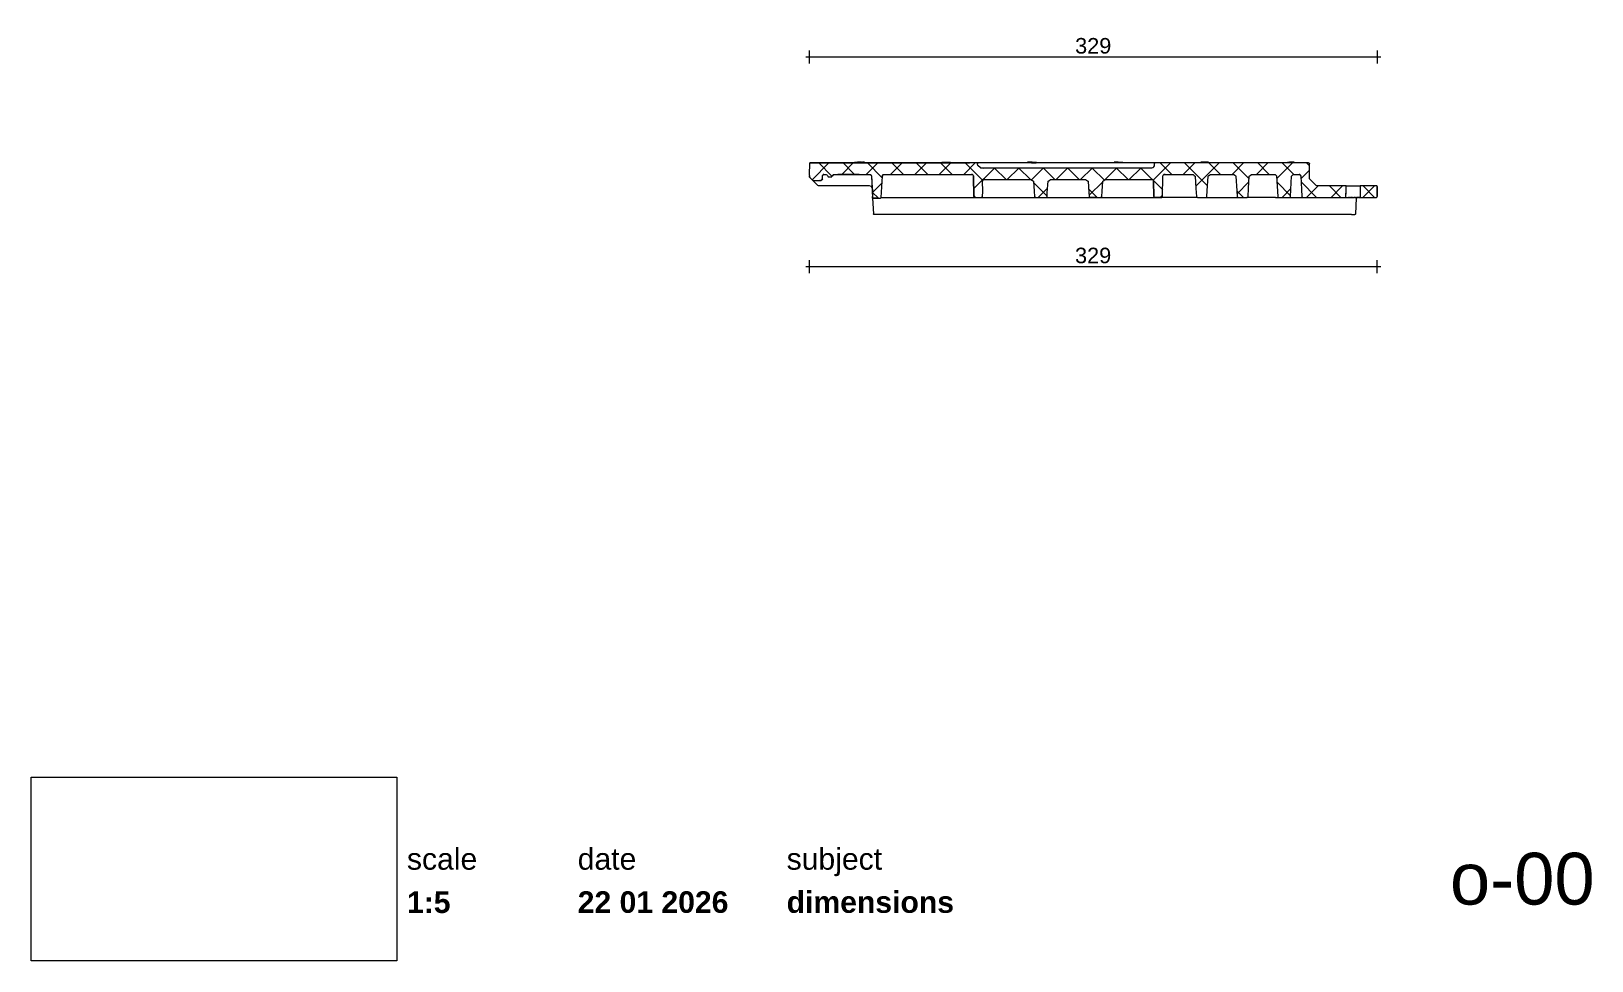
# Paper-space layout 'o-00 dimensions' of a CAD drawing. Header units: millimetres. Extents: x 14 to 195, y 11 to 256.
# Drawn here: x 13.7 to 194.7, y 11.1 to 118.8 of the extents above; entities that cross this region are included whole.
import ezdxf
from ezdxf.xclip import XClip

# ---------------------------------------------------------------- set-up
doc = ezdxf.new("R2010")
doc.units = ezdxf.units.MM
doc.header["$MEASUREMENT"] = 0
doc.header["$XCLIPFRAME"] = 0
doc.linetypes.add('Wipeout_Contour', pattern=[1000, 0, -1000])
doc.layers.add('Dim - 1_50_100', color=7, linetype='Continuous')
doc.layers.add('Info - 1_50_100', color=7, linetype='Continuous')
doc.styles.add('GENERATED_STYLE_1', font='HelveticaNeue.ttc')
doc.styles.add('GENERATED_STYLE_2', font='HelveticaNeue.ttc')
doc.styles.add('GENERATED_STYLE_3', font='Helvetica.ttc')
picture_1 = doc.add_image_def('image1.png', size_in_pixel=(317, 159))

# ---------------------------------------------------------------- blocks, each defined once
blk = doc.blocks.new('Drawing_1_1', base_point=(-200, 60))
at = {"color": 2, "linetype": 'Continuous', "lineweight": 0}
for s, insert, char_height, attachment_point, style in [('\\A1;{\\pql;\\fHelvetica Neue|b0|i0|c0|p0;\\W1.000000;scale}', (57.28, 24.14), 2.5, 1, 'GENERATED_STYLE_1'), ('\\A1;{\\pql;\\fHelvetica Neue|b0|i0|c0|p0;\\W1.000000;date}', (77.08, 24.14), 2.5, 1, 'GENERATED_STYLE_1'), ('\\A1;{\\pql;\\fHelvetica Neue|b0|i0|c0|p0;\\W1.000000;subject}', (101.31, 24.14), 2.5, 1, 'GENERATED_STYLE_1'), ('\\A1;{\\pqr;\\fHelvetica Neue|b0|i0|c0|p0;\\W1.000000;o-00}', (195, 23.6), 6, 3, 'GENERATED_STYLE_1'), ('\\A1;{\\pql;\\fHelvetica Neue|b1|i0|c0|p0;\\W1.000000;1:5}', (57.28, 19.12), 2.5, 1, 'GENERATED_STYLE_2'), ('\\A1;{\\pql;\\fHelvetica Neue|b1|i0|c0|p0;\\W1.000000;22 01 2026}', (77.08, 19.14), 2.5, 1, 'GENERATED_STYLE_2'), ('\\A1;{\\pql;\\fHelvetica Neue|b1|i0|c0|p0;\\W1.000000;dimensions}', (101.31, 19.14), 2.5, 1, 'GENERATED_STYLE_2')]:
    blk.add_mtext(s, dxfattribs=dict(at, insert=insert, char_height=char_height, attachment_point=attachment_point, style=style))
at = {"color": 254, "linetype": 'Wipeout_Contour', "lineweight": 0, "ltscale": 174.062972}
blk.add_wipeout([(13.71, 11.09), (56.11, 11.09), (56.11, 32.35), (13.71, 32.35)], dxfattribs=at)
at = {"color": 9, "lineweight": 0}
image = blk.add_image(picture_1, insert=(13.71, 11.09), size_in_units=(42.4, 21.27), dxfattribs=at)
image.set_boundary_path([(-0.5, -0.5), (316.5, 158.5)])
blk = doc.blocks.new('Drawing_2_1', base_point=(-3744.62, 791.38))
at = {"color": 254, "linetype": 'Wipeout_Contour', "lineweight": 0, "ltscale": 849.932872}
blk.add_wipeout([(28.07, 79.33), (192.51, 79.33), (192.51, 245.01), (28.07, 245.01)], dxfattribs=at)
at = {"layer": 'Info - 1_50_100', "linetype": 'Continuous', "lineweight": 0, "true_color": 0x99a3a6}
h = blk.add_hatch(dxfattribs=at)
h.set_pattern_fill('960_Kruis_100_0001', color=253, style=0, pattern_type=2)
h.set_pattern_definition([(45, (135.3133, 101.5511), (-1.41421, 1.41421), []), (135, (135.3133, 101.5511), (1.41421, 1.41421), [])])
h.paths.add_polyline_path([(103.94, 102.04), (103.95, 101.96), (103.98, 101.89), (104.02, 101.83), (104.27, 101.59), (104.33, 101.54), (104.4, 101.51), (104.48, 101.5), (105.15, 101.5), (105.3, 101.53), (105.4, 101.59), (105.45, 101.71), (105.46, 102.03), (105.49, 102.12), (105.54, 102.17), (105.56, 102.19), (105.62, 102.21), (105.63, 102.21), (105.66, 102.22), (105.88, 102.22), (105.98, 102.16), (106.05, 102.09), (106.07, 102.03), (106.07, 102.01), (106.09, 101.96), (106.13, 101.93), (106.17, 101.92), (106.45, 101.92), (106.5, 101.93), (106.54, 101.96), (106.55, 102.01), (106.55, 102.03), (106.75, 102.22), (110.95, 102.22), (111.05, 102.19), (111.12, 102.12), (111.15, 102.03), (111.28, 99.46), (112.19, 99.46), (112.28, 99.56), (112.41, 102.03), (112.44, 102.12), (112.51, 102.19), (112.61, 102.22), (112.64, 102.22), (122.76, 102.22), (122.86, 102.19), (122.93, 102.12), (122.96, 102.03), (123, 99.65), (123.01, 99.61), (123.05, 99.57), (123.1, 99.56), (123.91, 99.56), (123.96, 99.57), (123.99, 99.6), (124.01, 99.65), (124.04, 100.23), (124.03, 101.42), (124.06, 101.52), (124.14, 101.59), (124.23, 101.62), (124.3, 101.62), (129.64, 101.62), (129.82, 101.5), (129.92, 101.43), (130.01, 100.28), (130.06, 99.65), (130.06, 99.63), (130.08, 99.6), (130.1, 99.59), (130.13, 99.57), (130.15, 99.57), (130.2, 99.56), (130.56, 99.56), (131.36, 99.56), (131.38, 99.56), (131.43, 99.57), (131.44, 99.58), (131.48, 99.6), (131.48, 99.62), (131.5, 99.65), (131.53, 100.13), (131.63, 101.43), (131.71, 101.48), (131.92, 101.62), (135.98, 101.62), (136.19, 101.48), (136.26, 101.43), (136.36, 100.13), (136.4, 99.65), (136.41, 99.62), (136.42, 99.6), (136.46, 99.58), (136.47, 99.57), (136.52, 99.56), (136.54, 99.56), (137.33, 99.56), (137.7, 99.56), (137.75, 99.57), (137.77, 99.57), (137.8, 99.59), (137.82, 99.6), (137.83, 99.63), (137.84, 99.65), (137.89, 100.28), (137.97, 101.43), (138.08, 101.5), (138.26, 101.62), (143.6, 101.62), (143.66, 101.62), (143.76, 101.59), (143.83, 101.52), (143.86, 101.43), (143.89, 99.65), (143.99, 99.56), (143.99, 99.55), (144.8, 99.55), (144.9, 99.65), (144.94, 102.02), (144.97, 102.12), (145.04, 102.19), (145.14, 102.22), (145.22, 102.22), (148.43, 102.22), (148.57, 102.11), (148.67, 102.03), (148.77, 100.59), (148.83, 99.65), (148.84, 99.62), (148.84, 99.6), (148.86, 99.59), (148.89, 99.57), (148.91, 99.57), (148.94, 99.56), (149.63, 99.56), (149.93, 99.56), (149.95, 99.56), (149.99, 99.57), (150, 99.58), (150.03, 99.6), (150.04, 99.62), (150.05, 99.65), (150.09, 100.3), (150.2, 102.03), (150.26, 102.08), (150.44, 102.22), (153.16, 102.22), (153.35, 102.08), (153.41, 102.03), (153.52, 100.3), (153.56, 99.65), (153.57, 99.64), (153.58, 99.6), (153.59, 99.59), (153.63, 99.57), (153.64, 99.57), (153.69, 99.56), (153.99, 99.56), (154.69, 99.56), (154.71, 99.56), (154.75, 99.57), (154.76, 99.58), (154.79, 99.6), (154.8, 99.62), (154.81, 99.65), (154.87, 100.59), (154.96, 102.03), (155.07, 102.11), (155.21, 102.22), (157.97, 102.22), (158.13, 102.04), (158.27, 99.65), (158.29, 99.6), (158.32, 99.57), (158.37, 99.56), (158.82, 99.56), (159.35, 99.56), (159.64, 99.56), (159.65, 99.56), (159.69, 99.57), (159.7, 99.58), (159.72, 99.6), (159.73, 99.62), (159.74, 99.65), (159.78, 100.46), (159.86, 102.03), (159.93, 102.09), (160.06, 102.22), (160.45, 102.22), (160.74, 102.22), (160.83, 102.19), (160.91, 102.12), (160.94, 102.03), (161.02, 100.46), (161.06, 99.65), (161.07, 99.62), (161.07, 99.6), (161.1, 99.58), (161.11, 99.57), (161.16, 99.56), (166.16, 99.56), (166.17, 99.75), (166.17, 99.84), (166.17, 99.94), (166.17, 100.04), (166.18, 100.13), (166.18, 100.23), (166.18, 100.32), (166.18, 100.42), (166.18, 100.51), (166.18, 100.61), (166.19, 100.71), (166.18, 100.9), (166.12, 100.9), (163.72, 100.9), (163.7, 100.9), (162.77, 100.9), (162.71, 100.95), (161.95, 101.71), (161.95, 101.77), (161.95, 101.83), (161.92, 103.46), (161.92, 103.47), (161.91, 103.51), (161.87, 103.54), (161.83, 103.56), (145.26, 103.56), (144.04, 103.56), (144, 103.55), (143.96, 103.51), (143.94, 103.47), (143.93, 103.26), (143.93, 103.24), (143.93, 103.23), (143.89, 103.1), (143.88, 103.09), (143.86, 103.07), (143.78, 102.99), (143.77, 102.99), (143.63, 102.96), (128.75, 102.96), (125.59, 102.96), (124.26, 102.96), (124.23, 102.96), (124.15, 102.96), (123.77, 102.98), (123.47, 103.24), (123.45, 103.46), (123.45, 103.51), (123.45, 103.54), (123.45, 103.56), (122.5, 103.56), (104.45, 103.56), (104.05, 103.56), (104, 103.54), (103.97, 103.51), (103.95, 103.46), (103.93, 102.22)])
h = blk.add_hatch(dxfattribs=at)
h.set_pattern_fill('960_Kruis_100_0001', color=253, style=0, pattern_type=2)
h.set_pattern_definition([(45, (168.801, 100.227), (-14.142, 14.142), []), (135, (168.801, 100.227), (14.142, 14.142), [])])
h.paths.add_polyline_path([(167.8, 100.9), (167.83, 99.56), (169.64, 99.56), (169.68, 99.56), (169.73, 99.57), (169.77, 99.61), (169.78, 99.65), (169.8, 100.8), (169.79, 100.85), (169.75, 100.88), (169.7, 100.9)])
at = {"color": 9, "linetype": 'Continuous', "lineweight": 0}
for p, q in [((103.96, 103.5), (103.95, 103.46)), ((104, 103.54), (103.98, 103.52)), ((104.05, 103.56), (104.02, 103.55)), ((104.05, 103.56), (119.26, 103.56)), ((109.19, 103.56), (109.19, 103.64)), ((109.19, 103.64), (109.44, 103.64)), ((109.44, 103.64), (109.54, 103.64)), ((110, 103.64), (109.54, 103.64)), ((110, 103.64), (110.1, 103.64)), ((110.34, 103.64), (110.1, 103.64)), ((110.34, 103.56), (110.34, 103.64)), ((119.29, 103.64), (119.29, 103.56)), ((119.29, 103.64), (119.7, 103.64)), ((119.7, 103.64), (119.99, 103.64)), ((119.99, 103.64), (120.2, 103.64)), ((120.2, 103.64), (120.29, 103.64)), ((120.29, 103.56), (120.29, 103.64)), ((123.45, 103.56), (123.45, 103.54)), ((123.45, 103.54), (123.45, 103.51)), ((123.45, 103.51), (123.45, 103.46)), ((123.47, 103.24), (123.45, 103.46)), ((123.77, 102.98), (123.47, 103.24)), ((128.96, 103.56), (123.86, 103.56)), ((129.16, 103.56), (128.96, 103.56)), ((129.31, 103.56), (129.16, 103.56)), ((129.24, 103.64), (129.24, 103.56)), ((129.28, 103.64), (129.24, 103.64)), ((129.38, 103.64), (129.28, 103.64)), ((129.63, 103.56), (129.31, 103.56)), ((129.55, 103.64), (129.38, 103.64)), ((129.79, 103.64), (129.55, 103.64)), ((129.71, 103.56), (129.63, 103.56)), ((129.71, 103.56), (129.82, 103.56)), ((129.79, 103.64), (130.11, 103.64)), ((129.82, 103.56), (129.9, 103.56)), ((129.9, 103.56), (130.23, 103.56)), ((130.11, 103.64), (130.29, 103.64)), ((130.37, 103.56), (130.23, 103.56)), ((130.29, 103.64), (130.29, 103.56)), ((130.57, 103.56), (130.37, 103.56)), ((138.96, 103.56), (130.57, 103.56)), ((139.16, 103.56), (138.96, 103.56)), ((139.31, 103.56), (139.16, 103.56)), ((139.29, 103.56), (139.29, 103.64)), ((139.74, 103.64), (139.29, 103.64)), ((139.63, 103.56), (139.31, 103.56)), ((139.71, 103.56), (139.63, 103.56)), ((139.82, 103.56), (139.71, 103.56)), ((139.74, 103.64), (139.96, 103.64)), ((139.9, 103.56), (139.82, 103.56)), ((140.23, 103.56), (139.9, 103.56)), ((139.96, 103.64), (140.13, 103.64)), ((140.13, 103.64), (140.25, 103.64)), ((140.37, 103.56), (140.23, 103.56)), ((140.25, 103.64), (140.29, 103.64)), ((140.29, 103.64), (140.29, 103.56)), ((140.57, 103.56), (140.37, 103.56)), ((144.04, 103.56), (140.57, 103.56)), ((143.89, 103.1), (143.92, 103.21)), ((143.95, 103.47), (143.96, 103.51)), ((143.97, 103.52), (143.99, 103.54)), ((144.01, 103.55), (144.04, 103.56)), ((161.82, 103.56), (148.17, 103.56)), ((149.34, 103.56), (149.34, 103.64)), ((150.24, 103.64), (149.34, 103.64)), ((150.24, 103.56), (150.24, 103.64)), ((159.38, 103.64), (159.61, 103.64)), ((159.38, 103.56), (159.38, 103.64)), ((160.12, 103.64), (159.61, 103.64)), ((160.12, 103.64), (160.2, 103.64)), ((160.2, 103.56), (160.2, 103.64)), ((161.87, 103.54), (161.83, 103.55)), ((161.9, 103.52), (161.87, 103.54)), ((161.91, 103.51), (161.92, 103.47)), ((103.93, 102.18), (103.94, 102.04)), ((103.95, 101.96), (103.94, 102.02)), ((103.97, 101.91), (103.95, 101.96)), ((103.99, 101.88), (104.02, 101.83)), ((112.44, 102.12), (112.41, 102.03)), ((112.51, 102.19), (112.44, 102.12)), ((112.51, 102.19), (112.61, 102.22)), ((122.67, 102.22), (122.76, 102.22)), ((122.86, 102.19), (122.76, 102.22)), ((122.93, 102.12), (122.86, 102.19)), ((122.93, 102.12), (122.96, 102.03)), ((122.96, 102.03), (122.96, 102.02)), ((123, 99.65), (122.96, 102.02)), ((123.77, 102.98), (124.15, 102.96)), ((124.06, 101.52), (124.03, 101.43)), ((124.03, 101.43), (124.03, 101.42)), ((124.14, 101.59), (124.06, 101.52)), ((124.14, 101.59), (124.23, 101.62)), ((124.23, 102.96), (124.15, 102.96)), ((124.26, 102.96), (124.23, 102.96)), ((124.3, 101.62), (124.23, 101.62)), ((143.63, 102.96), (128.75, 102.96)), ((143.66, 101.62), (143.6, 101.62)), ((143.74, 102.99), (143.63, 102.96)), ((143.76, 101.59), (143.66, 101.62)), ((143.83, 101.52), (143.76, 101.59)), ((143.86, 103.07), (143.78, 102.99)), ((143.86, 101.43), (143.83, 101.52)), ((143.86, 101.43), (143.86, 101.42)), ((143.89, 99.65), (143.86, 101.42)), ((144.9, 99.65), (144.94, 102.02)), ((144.94, 102.03), (144.97, 102.12)), ((144.94, 102.03), (144.94, 102.02)), ((144.97, 102.12), (145.04, 102.19)), ((145.14, 102.22), (145.04, 102.19)), ((145.22, 102.22), (145.14, 102.22)), ((160.83, 102.19), (160.74, 102.22)), ((160.83, 102.19), (160.91, 102.12)), ((160.94, 102.03), (160.91, 102.12)), ((111.14, 100.79), (111.11, 100.82)), ((111.28, 99.61), (111.27, 99.65)), ((111.28, 99.46), (111.28, 99.61)), ((112.19, 99.46), (112.28, 99.56)), ((123, 99.65), (123.01, 99.61)), ((123.01, 99.61), (123.05, 99.57)), ((124.02, 100.62), (124.02, 100.62)), ((143.88, 100.62), (143.88, 100.62)), ((143.89, 99.65), (143.99, 99.56)), ((143.98, 99.56), (143.99, 99.55)), ((143.99, 99.56), (143.99, 99.55)), ((144.8, 99.55), (143.99, 99.55)), ((144.8, 99.55), (144.9, 99.65)), ((144.91, 100.62), (144.91, 100.62)), ((167.45, 99.56), (167.39, 99.46)), ((169.69, 99.56), (169.73, 99.57)), ((169.74, 100.89), (169.7, 100.9)), ((169.73, 99.57), (169.76, 99.6)), ((169.78, 100.85), (169.75, 100.88)), ((169.78, 99.64), (169.77, 99.61)), ((169.8, 100.8), (169.78, 99.9)), ((169.8, 100.81), (169.79, 100.85)), ((111.43, 99.47), (111.28, 99.46)), ((111.28, 99.46), (111.38, 97.65)), ((111.78, 99.46), (111.43, 99.47)), ((111.78, 99.46), (112.19, 99.46)), ((167.3, 97.65), (167.39, 99.46)), ((111.39, 97.6), (111.38, 97.65)), ((111.43, 97.57), (111.39, 97.6)), ((111.48, 97.56), (111.43, 97.57)), ((111.6, 97.56), (111.48, 97.56)), ((111.88, 97.56), (111.6, 97.56)), ((166.8, 97.56), (111.88, 97.56)), ((166.8, 97.57), (166.8, 97.56)), ((166.8, 97.56), (167.08, 97.56)), ((167.08, 97.56), (167.2, 97.56)), ((167.25, 97.57), (167.2, 97.56)), ((167.28, 97.6), (167.25, 97.57)), ((167.3, 97.65), (167.28, 97.6))]:
    blk.add_line(p, q, dxfattribs=at)
at = {"color": 1, "linetype": 'Continuous', "lineweight": 0}
for p, q in [((103.97, 103.5), (103.96, 103.5)), ((103.98, 103.52), (103.97, 103.51)), ((104.02, 103.55), (104.01, 103.55)), ((119.26, 103.56), (122.5, 103.56)), ((143.92, 103.21), (143.93, 103.23)), ((143.94, 103.47), (143.95, 103.47)), ((143.96, 103.51), (143.97, 103.52)), ((144, 103.55), (144.01, 103.55)), ((148.17, 103.56), (145.26, 103.56)), ((161.83, 103.55), (161.83, 103.56)), ((161.91, 103.51), (161.9, 103.52)), ((161.92, 103.47), (161.92, 103.46)), ((103.93, 102.21), (103.93, 102.18)), ((103.94, 102.02), (103.94, 102.03)), ((103.97, 101.89), (103.97, 101.91)), ((103.98, 101.89), (103.99, 101.88)), ((104.27, 101.59), (104.3, 101.56)), ((104.27, 101.59), (104.34, 101.52)), ((104.37, 101.52), (104.33, 101.54)), ((104.34, 101.52), (104.53, 101.33)), ((104.44, 101.5), (104.48, 101.5)), ((105.22, 101.52), (105.15, 101.5)), ((105.3, 101.53), (105.4, 101.59)), ((105.45, 101.71), (105.4, 101.59)), ((105.45, 101.81), (105.46, 102.03)), ((105.45, 101.71), (105.45, 101.78)), ((105.46, 102.03), (105.48, 102.09)), ((105.49, 102.12), (105.54, 102.17)), ((105.49, 102.12), (105.49, 102.12)), ((105.57, 102.19), (105.56, 102.19)), ((105.62, 102.21), (105.57, 102.19)), ((106.17, 101.92), (106.45, 101.92)), ((106.36, 101.92), (106.45, 101.92)), ((109.72, 102.22), (107.24, 102.22)), ((110.95, 102.22), (111.01, 102.2)), ((111.05, 102.19), (111.09, 102.15)), ((111.12, 102.12), (111.14, 102.06)), ((112.28, 99.56), (112.41, 102.03)), ((115.98, 102.22), (122.67, 102.22)), ((128.75, 102.96), (125.59, 102.96)), ((143.77, 102.99), (143.74, 102.99)), ((143.88, 103.09), (143.86, 103.07)), ((157.97, 102.22), (158.13, 102.04)), ((158.13, 102.04), (158.27, 99.65)), ((160.45, 102.22), (160.74, 102.22)), ((104.87, 100.99), (104.53, 101.33)), ((104.93, 100.94), (104.87, 100.99)), ((105, 100.91), (104.93, 100.94)), ((105.08, 100.9), (105, 100.91)), ((110.92, 100.9), (105.08, 100.9)), ((111.11, 100.82), (110.92, 100.9)), ((111.22, 100.61), (111.14, 100.79)), ((111.27, 99.77), (111.27, 99.77)), ((111.27, 99.74), (111.27, 99.74)), ((111.27, 99.72), (111.27, 99.72)), ((111.27, 99.72), (111.27, 99.72)), ((111.27, 99.72), (111.27, 99.72)), ((112.28, 99.56), (112.38, 99.56)), ((112.38, 99.56), (122.9, 99.56)), ((122.9, 99.56), (123.1, 99.56)), ((123.06, 99.57), (123.1, 99.56)), ((123.91, 99.56), (123.94, 99.57)), ((123.91, 99.56), (124.03, 99.56)), ((124.03, 99.56), (124.25, 99.56)), ((124.25, 99.56), (130.2, 99.56)), ((130.56, 99.56), (131.36, 99.56)), ((131.36, 99.56), (133.81, 99.56)), ((133.81, 99.56), (134.09, 99.56)), ((134.09, 99.56), (136.54, 99.56)), ((137.33, 99.56), (136.54, 99.56)), ((137.7, 99.56), (143.65, 99.56)), ((143.65, 99.56), (143.87, 99.56)), ((143.87, 99.56), (143.99, 99.56)), ((148.94, 99.56), (144.81, 99.56)), ((149.93, 99.56), (151.6, 99.56)), ((151.6, 99.56), (151.92, 99.56)), ((151.92, 99.56), (153.69, 99.56)), ((158.01, 99.56), (154.69, 99.56)), ((158.01, 99.56), (158.23, 99.56)), ((158.23, 99.56), (158.37, 99.56)), ((158.27, 99.65), (158.29, 99.6)), ((158.29, 99.6), (158.32, 99.57)), ((158.32, 99.57), (158.37, 99.56)), ((158.37, 99.56), (158.82, 99.56)), ((159.35, 99.56), (159.64, 99.56)), ((159.64, 99.56), (160.96, 99.56)), ((160.96, 99.56), (161.16, 99.56)), ((161.07, 99.6), (161.1, 99.58)), ((161.16, 99.56), (161.11, 99.57)), ((161.16, 99.56), (166.16, 99.56)), ((166.16, 99.56), (166.18, 99.56)), ((166.17, 100.04), (166.17, 99.94)), ((166.17, 99.75), (166.17, 99.84)), ((166.18, 100.9), (166.21, 100.9)), ((166.18, 100.51), (166.18, 100.61)), ((166.18, 100.32), (166.18, 100.42)), ((166.18, 100.13), (166.18, 100.23)), ((166.18, 99.56), (166.24, 99.56)), ((166.21, 100.9), (166.28, 100.9)), ((166.24, 99.56), (166.24, 99.56)), ((166.24, 99.56), (166.34, 99.56)), ((166.28, 100.9), (166.39, 100.9)), ((166.35, 99.56), (166.34, 99.56)), ((166.35, 99.56), (166.47, 99.56)), ((166.39, 100.9), (166.53, 100.9)), ((166.49, 99.56), (166.47, 99.56)), ((166.49, 99.56), (166.56, 99.56)), ((166.53, 100.9), (166.71, 100.9)), ((166.56, 99.56), (166.63, 99.56)), ((166.65, 99.56), (166.56, 99.56)), ((166.65, 99.56), (166.73, 99.56)), ((166.71, 100.9), (166.9, 100.9)), ((166.73, 99.56), (166.81, 99.56)), ((166.83, 99.56), (166.73, 99.56)), ((166.83, 99.56), (166.92, 99.56)), ((166.9, 100.9), (167.09, 100.9)), ((167.02, 99.56), (166.92, 99.56)), ((166.92, 99.56), (166.99, 99.56)), ((166.99, 99.56), (167.02, 99.56)), ((167.02, 99.56), (167.1, 99.56)), ((167.09, 100.9), (167.28, 100.9)), ((167.21, 99.56), (167.1, 99.56)), ((167.18, 99.56), (167.21, 99.56)), ((167.21, 99.56), (167.29, 99.56)), ((167.28, 100.9), (167.45, 100.9)), ((167.38, 99.56), (167.29, 99.56)), ((167.35, 99.56), (167.38, 99.56)), ((167.38, 99.56), (167.46, 99.56)), ((167.45, 100.9), (167.6, 100.9)), ((167.54, 99.56), (167.46, 99.56)), ((167.51, 99.56), (167.54, 99.56)), ((167.54, 99.56), (167.6, 99.56)), ((167.6, 100.9), (167.71, 100.9)), ((167.67, 99.56), (167.6, 99.56)), ((167.64, 99.56), (167.67, 99.56)), ((167.67, 99.56), (167.71, 99.56)), ((167.71, 100.9), (167.78, 100.9)), ((167.76, 99.56), (167.71, 99.56)), ((167.74, 99.56), (167.76, 99.56)), ((167.76, 99.56), (167.79, 99.56)), ((167.78, 100.9), (167.8, 100.9)), ((167.81, 99.56), (167.79, 99.56)), ((167.81, 99.56), (167.81, 99.56)), ((167.81, 99.56), (167.82, 99.56)), ((169.4, 99.56), (169.4, 99.56)), ((169.68, 99.56), (169.69, 99.56)), ((169.75, 100.88), (169.74, 100.89)), ((169.76, 99.6), (169.76, 99.6)), ((169.78, 100.85), (169.78, 100.85)), ((169.78, 99.9), (169.78, 99.73)), ((169.78, 99.65), (169.78, 99.64)), ((169.8, 100.8), (169.8, 100.81))]:
    blk.add_line(p, q, dxfattribs=at)
at = {"color": 2, "linetype": 'Continuous', "lineweight": 0}
for p, q in [((143.94, 103.47), (143.94, 103.46)), ((161.83, 103.56), (161.82, 103.56)), ((103.94, 102.04), (103.94, 102.03)), ((103.98, 101.89), (103.98, 101.89)), ((104.06, 101.79), (104.06, 101.79)), ((104.08, 101.77), (104.09, 101.76)), ((124.3, 101.62), (129.64, 101.62)), ((131.92, 101.62), (135.98, 101.62)), ((138.26, 101.62), (143.6, 101.62)), ((145.22, 102.22), (148.43, 102.22)), ((150.44, 102.22), (153.16, 102.22)), ((155.21, 102.22), (157.97, 102.22)), ((111.26, 99.99), (111.26, 99.98)), ((111.26, 99.82), (111.26, 99.82)), ((111.27, 99.72), (111.27, 99.72)), ((111.27, 99.72), (111.27, 99.72)), ((169.2, 100.9), (169.19, 100.9)), ((169.19, 99.56), (169.19, 99.56)), ((169.41, 100.9), (169.41, 100.9)), ((169.6, 99.56), (169.6, 99.56)), ((169.61, 100.9), (169.61, 100.9)), ((169.68, 99.56), (169.68, 99.56)), ((169.8, 100.8), (169.8, 100.8))]:
    blk.add_line(p, q, dxfattribs=at)
at = {"color": 2, "linetype": 'Continuous', "lineweight": 0, "flags": 128}
for points in [[(103.97, 103.51), (103.95, 103.46), (103.93, 102.3), (103.93, 102.24), (103.93, 102.22), (103.93, 102.21), (103.94, 102.04), (103.95, 101.96), (103.97, 101.89), (104.02, 101.83), (104.06, 101.79), (104.08, 101.77), (104.22, 101.63), (104.27, 101.59), (104.3, 101.56), (104.33, 101.54), (104.37, 101.52), (104.4, 101.51), (104.44, 101.5), (104.48, 101.5), (104.81, 101.5), (105.15, 101.5), (105.22, 101.52), (105.3, 101.53)], [(104, 103.54), (103.97, 103.51)], [(123.86, 103.56), (122.5, 103.56), (104.05, 103.56), (104.01, 103.55)], [(143.96, 103.51), (143.94, 103.46), (143.93, 103.26), (143.93, 103.24), (143.93, 103.23), (143.89, 103.1)], [(143.99, 103.54), (143.96, 103.51)], [(161.87, 103.54), (161.82, 103.56), (145.26, 103.56), (144.04, 103.56), (144, 103.55)], [(161.91, 103.51), (161.87, 103.54)], [(161.95, 101.71), (161.95, 101.77), (161.95, 101.83), (161.92, 103.46), (161.91, 103.51)], [(105.45, 101.78), (105.45, 101.81), (105.46, 102.03), (105.48, 102.09), (105.49, 102.12)], [(105.62, 102.21), (105.63, 102.21), (105.66, 102.22), (105.87, 102.22)], [(105.88, 102.22), (105.98, 102.16), (106.05, 102.09)], [(106.05, 102.09), (106.07, 102.03), (106.07, 102.02), (106.08, 101.98), (106.09, 101.96)], [(106.09, 101.96), (106.11, 101.94), (106.13, 101.93)], [(106.13, 101.93), (106.16, 101.92), (106.17, 101.92), (106.36, 101.92), (106.45, 101.92), (106.47, 101.92), (106.5, 101.93)], [(106.5, 101.93), (106.53, 101.95), (106.54, 101.96)], [(106.54, 101.96), (106.55, 102), (106.55, 102.01), (106.55, 102.02)], [(106.55, 102.03), (106.69, 102.15), (106.75, 102.22)], [(106.75, 102.22), (109.72, 102.22), (110.95, 102.22), (111.01, 102.2), (111.05, 102.19)], [(111.05, 102.19), (111.09, 102.15), (111.12, 102.12)], [(111.12, 102.12), (111.14, 102.06), (111.15, 102.03), (111.18, 101.46), (111.19, 101.18), (111.2, 101.03), (111.21, 100.96), (111.25, 100.13), (111.25, 100.05), (111.25, 100.01), (111.26, 99.99), (111.26, 99.82), (111.27, 99.77), (111.27, 99.74), (111.27, 99.72), (111.27, 99.65)], [(112.61, 102.22), (115.98, 102.22), (122.67, 102.22)], [(123.99, 99.6), (124, 99.64), (124.01, 99.65), (124.04, 100.23), (124.03, 101.43)], [(143.78, 102.99), (143.77, 102.99), (143.63, 102.96), (125.59, 102.96), (124.26, 102.96)], [(129.64, 101.62), (129.82, 101.5), (129.92, 101.43)], [(129.92, 101.43), (130.01, 100.28), (130.06, 99.65), (130.06, 99.63), (130.08, 99.6)], [(131.48, 99.6), (131.48, 99.62), (131.5, 99.65), (131.53, 100.13), (131.63, 101.43)], [(131.63, 101.43), (131.71, 101.48), (131.92, 101.62)], [(135.98, 101.62), (136.19, 101.48), (136.26, 101.43)], [(136.26, 101.43), (136.36, 100.13), (136.4, 99.65), (136.41, 99.62), (136.42, 99.6)], [(137.82, 99.6), (137.83, 99.63), (137.84, 99.65), (137.89, 100.28), (137.97, 101.43)], [(137.97, 101.43), (138.08, 101.5), (138.26, 101.62)], [(143.89, 103.1), (143.88, 103.09), (143.78, 102.99)], [(148.43, 102.22), (148.57, 102.11), (148.67, 102.03)], [(148.67, 102.03), (148.77, 100.59), (148.83, 99.65), (148.84, 99.62), (148.84, 99.6)], [(150.03, 99.6), (150.04, 99.62), (150.05, 99.65), (150.09, 100.3), (150.2, 102.03)], [(150.2, 102.03), (150.26, 102.08), (150.44, 102.22)], [(153.16, 102.22), (153.35, 102.08), (153.41, 102.03)], [(153.41, 102.03), (153.52, 100.3), (153.56, 99.65), (153.57, 99.64), (153.58, 99.6)], [(154.79, 99.6), (154.8, 99.62), (154.81, 99.65), (154.87, 100.59), (154.96, 102.03)], [(154.96, 102.03), (155.07, 102.11), (155.21, 102.22)], [(159.72, 99.6), (159.73, 99.62), (159.74, 99.65), (159.78, 100.46), (159.86, 102.03)], [(159.86, 102.03), (159.93, 102.09), (160.06, 102.22)], [(160.06, 102.22), (160.45, 102.22), (160.74, 102.22)], [(160.94, 102.03), (161.02, 100.46), (161.06, 99.65), (161.07, 99.62), (161.07, 99.6)], [(162.77, 100.9), (162.71, 100.95), (161.95, 101.71)], [(123.05, 99.57), (123.06, 99.57), (123.1, 99.56), (123.38, 99.56), (123.91, 99.56), (123.94, 99.57), (123.96, 99.57)], [(123.96, 99.57), (123.97, 99.58), (123.99, 99.6)], [(130.08, 99.6), (130.1, 99.59), (130.13, 99.57), (130.15, 99.57), (130.2, 99.56), (130.56, 99.56), (131.36, 99.56), (131.38, 99.56), (131.43, 99.57), (131.44, 99.58), (131.48, 99.6)], [(136.42, 99.6), (136.46, 99.58), (136.47, 99.57), (136.52, 99.56), (136.54, 99.56), (137.33, 99.56), (137.7, 99.56), (137.75, 99.57), (137.77, 99.57), (137.8, 99.59), (137.82, 99.6)], [(148.84, 99.6), (148.86, 99.59), (148.89, 99.57)], [(148.89, 99.57), (148.91, 99.57), (148.94, 99.56), (149.63, 99.56), (149.93, 99.56), (149.95, 99.56), (149.99, 99.57)], [(149.99, 99.57), (150, 99.58), (150.03, 99.6)], [(153.58, 99.6), (153.59, 99.59), (153.63, 99.57)], [(153.63, 99.57), (153.64, 99.57), (153.69, 99.56), (153.99, 99.56), (154.69, 99.56), (154.71, 99.56), (154.75, 99.57)], [(154.75, 99.57), (154.76, 99.58), (154.79, 99.6)], [(158.82, 99.56), (159.35, 99.56), (159.64, 99.56), (159.65, 99.56), (159.69, 99.57)], [(159.69, 99.57), (159.7, 99.58), (159.72, 99.6)], [(161.07, 99.6), (161.1, 99.58), (161.11, 99.57)], [(166.18, 100.9), (166.12, 100.9), (163.72, 100.9), (163.7, 100.9), (162.77, 100.9)], [(166.16, 99.56), (166.17, 99.75), (166.17, 99.84), (166.17, 99.94), (166.17, 100.04), (166.18, 100.13), (166.18, 100.23), (166.18, 100.32), (166.18, 100.42), (166.18, 100.51), (166.18, 100.61), (166.19, 100.71), (166.18, 100.9)], [(167.8, 100.9), (167.81, 100.71), (167.81, 100.51), (167.81, 100.32), (167.82, 100.13), (167.82, 99.94), (167.82, 99.75), (167.83, 99.56)], [(169.75, 100.88), (169.7, 100.9), (169.61, 100.9), (169.41, 100.9), (169.19, 100.9), (167.83, 100.9), (167.8, 100.9)], [(167.82, 99.56), (167.85, 99.56), (169.19, 99.56), (169.4, 99.56), (169.6, 99.56), (169.68, 99.56), (169.73, 99.57)], [(169.73, 99.57), (169.76, 99.6)], [(169.79, 100.85), (169.75, 100.88)], [(169.77, 99.61), (169.78, 99.65), (169.78, 99.73), (169.8, 100.8), (169.79, 100.85)]]:
    blk.add_lwpolyline(points, dxfattribs=at)
at = {"layer": 'Dim - 1_50_100', "color": 1, "linetype": 'Continuous', "lineweight": 0}
for p, q in [((103.55, 115.84), (103.95, 115.84)), ((103.95, 115.09), (103.95, 116.59)), ((103.95, 115.84), (169.82, 115.84)), ((169.82, 115.09), (169.82, 116.59)), ((169.82, 115.84), (170.22, 115.84)), ((103.54, 91.54), (103.94, 91.54)), ((103.94, 90.79), (103.94, 92.29)), ((103.94, 91.54), (169.8, 91.54)), ((169.8, 90.79), (169.8, 92.29)), ((169.8, 91.54), (170.2, 91.54))]:
    blk.add_line(p, q, dxfattribs=at)
at = {"layer": 'Info - 1_50_100', "color": 9, "linetype": 'Continuous', "lineweight": 0, "flags": 128}
for points in [[(103.94, 102.04), (103.95, 101.96), (103.98, 101.89), (104.02, 101.83), (104.27, 101.59), (104.33, 101.54), (104.4, 101.51), (104.48, 101.5), (105.15, 101.5), (105.3, 101.53), (105.4, 101.59), (105.45, 101.71), (105.46, 102.03), (105.49, 102.12), (105.54, 102.17), (105.56, 102.19), (105.62, 102.21), (105.63, 102.21), (105.66, 102.22), (105.88, 102.22), (105.98, 102.16), (106.05, 102.09), (106.07, 102.03), (106.07, 102.01), (106.09, 101.96), (106.13, 101.93), (106.17, 101.92), (106.45, 101.92), (106.5, 101.93), (106.54, 101.96), (106.55, 102.01), (106.55, 102.03), (106.75, 102.22), (110.95, 102.22), (111.05, 102.19), (111.12, 102.12), (111.15, 102.03), (111.28, 99.46), (112.19, 99.46), (112.28, 99.56), (112.41, 102.03), (112.44, 102.12), (112.51, 102.19), (112.61, 102.22), (112.64, 102.22), (122.76, 102.22), (122.86, 102.19), (122.93, 102.12), (122.96, 102.03), (123, 99.65), (123.01, 99.61), (123.05, 99.57), (123.1, 99.56), (123.91, 99.56), (123.96, 99.57), (123.99, 99.6), (124.01, 99.65), (124.04, 100.23), (124.03, 101.42), (124.06, 101.52), (124.14, 101.59), (124.23, 101.62), (124.3, 101.62), (129.64, 101.62), (129.82, 101.5), (129.92, 101.43), (130.01, 100.28), (130.06, 99.65), (130.06, 99.63), (130.08, 99.6), (130.1, 99.59), (130.13, 99.57), (130.15, 99.57), (130.2, 99.56), (130.56, 99.56), (131.36, 99.56), (131.38, 99.56), (131.43, 99.57), (131.44, 99.58), (131.48, 99.6), (131.48, 99.62), (131.5, 99.65), (131.53, 100.13), (131.63, 101.43), (131.71, 101.48), (131.92, 101.62), (135.98, 101.62), (136.19, 101.48), (136.26, 101.43), (136.36, 100.13), (136.4, 99.65), (136.41, 99.62), (136.42, 99.6), (136.46, 99.58), (136.47, 99.57), (136.52, 99.56), (136.54, 99.56), (137.33, 99.56), (137.7, 99.56), (137.75, 99.57), (137.77, 99.57), (137.8, 99.59), (137.82, 99.6), (137.83, 99.63), (137.84, 99.65), (137.89, 100.28), (137.97, 101.43), (138.08, 101.5), (138.26, 101.62), (143.6, 101.62), (143.66, 101.62), (143.76, 101.59), (143.83, 101.52), (143.86, 101.43), (143.89, 99.65), (143.99, 99.56), (143.99, 99.55), (144.8, 99.55), (144.9, 99.65), (144.94, 102.02), (144.97, 102.12), (145.04, 102.19), (145.14, 102.22), (145.22, 102.22), (148.43, 102.22), (148.57, 102.11), (148.67, 102.03), (148.77, 100.59), (148.83, 99.65), (148.84, 99.62), (148.84, 99.6), (148.86, 99.59), (148.89, 99.57), (148.91, 99.57), (148.94, 99.56), (149.63, 99.56), (149.93, 99.56), (149.95, 99.56), (149.99, 99.57), (150, 99.58), (150.03, 99.6), (150.04, 99.62), (150.05, 99.65), (150.09, 100.3), (150.2, 102.03), (150.26, 102.08), (150.44, 102.22), (153.16, 102.22), (153.35, 102.08), (153.41, 102.03), (153.52, 100.3), (153.56, 99.65), (153.57, 99.64), (153.58, 99.6), (153.59, 99.59), (153.63, 99.57), (153.64, 99.57), (153.69, 99.56), (153.99, 99.56), (154.69, 99.56), (154.71, 99.56), (154.75, 99.57), (154.76, 99.58), (154.79, 99.6), (154.8, 99.62), (154.81, 99.65), (154.87, 100.59), (154.96, 102.03), (155.07, 102.11), (155.21, 102.22), (157.97, 102.22), (158.13, 102.04), (158.27, 99.65), (158.29, 99.6), (158.32, 99.57), (158.37, 99.56), (158.82, 99.56), (159.35, 99.56), (159.64, 99.56), (159.65, 99.56), (159.69, 99.57), (159.7, 99.58), (159.72, 99.6), (159.73, 99.62), (159.74, 99.65), (159.78, 100.46), (159.86, 102.03), (159.93, 102.09), (160.06, 102.22), (160.45, 102.22), (160.74, 102.22), (160.83, 102.19), (160.91, 102.12), (160.94, 102.03), (161.02, 100.46), (161.06, 99.65), (161.07, 99.62), (161.07, 99.6), (161.1, 99.58), (161.11, 99.57), (161.16, 99.56), (166.16, 99.56), (166.17, 99.75), (166.17, 99.84), (166.17, 99.94), (166.17, 100.04), (166.18, 100.13), (166.18, 100.23), (166.18, 100.32), (166.18, 100.42), (166.18, 100.51), (166.18, 100.61), (166.19, 100.71), (166.18, 100.9), (166.12, 100.9), (163.72, 100.9), (163.7, 100.9), (162.77, 100.9), (162.71, 100.95), (161.95, 101.71), (161.95, 101.77), (161.95, 101.83), (161.92, 103.46), (161.92, 103.47), (161.91, 103.51), (161.87, 103.54), (161.83, 103.56), (145.26, 103.56), (144.04, 103.56), (144, 103.55), (143.96, 103.51), (143.94, 103.47), (143.93, 103.26), (143.93, 103.24), (143.93, 103.23), (143.89, 103.1), (143.88, 103.09), (143.86, 103.07), (143.78, 102.99), (143.77, 102.99), (143.63, 102.96), (128.75, 102.96), (125.59, 102.96), (124.26, 102.96), (124.23, 102.96), (124.15, 102.96), (123.77, 102.98), (123.47, 103.24), (123.45, 103.46), (123.45, 103.51), (123.45, 103.54), (123.45, 103.56), (122.5, 103.56), (104.45, 103.56), (104.05, 103.56), (104, 103.54), (103.97, 103.51), (103.95, 103.46), (103.93, 102.22)], [(167.8, 100.9), (167.83, 99.56), (169.64, 99.56), (169.68, 99.56), (169.73, 99.57), (169.77, 99.61), (169.78, 99.65), (169.8, 100.8), (169.79, 100.85), (169.75, 100.88), (169.7, 100.9)]]:
    blk.add_lwpolyline(points, close=True, dxfattribs=at)
at = {"layer": 'Dim - 1_50_100', "color": 2, "linetype": 'Continuous', "lineweight": 0, "char_height": 1.8, "width": 4.2398, "attachment_point": 7, "style": 'GENERATED_STYLE_3'}
for insert in [(134.76, 116.2), (134.75, 91.9)]:
    blk.add_mtext('\\A1;{\\pql;\\fHelvetica|b0|i0|c0|p0;\\W1.000000;329}', dxfattribs=dict(at, insert=insert))

psp = doc.layouts.new('o-00 dimensions')

# ---------------------------------------------------------------- block references
at = {"color": 4, "linetype": 'Continuous', "lineweight": 0}
ref = psp.add_blockref('Drawing_2_1', (-3744.62, 791.38), dxfattribs=at)
XClip(ref).set_block_clipping_path([(28.0700195581, 79.3340108249), (192.506692381, 245.0146977949)])
ref = psp.add_blockref('Drawing_1_1', (-200, 60), dxfattribs=at)
XClip(ref).set_block_clipping_path([(-287.3178906032, -75.7273941135), (502.7286062445, 56.3449743075)])

doc.saveas('drawing.dxf')
